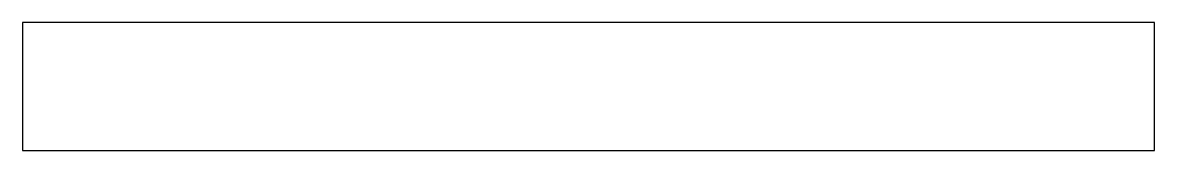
# Model space of a CAD drawing. Header units: millimetres. Extents: x -640 to -190, y -51 to 0.
import ezdxf

# ---------------------------------------------------------------- set-up
doc = ezdxf.new("R2010")
doc.units = ezdxf.units.MM
doc.layers.get('0').update_dxf_attribs({"linetype": 'CONTINUOUS'})

msp = doc.modelspace()

# ---------------------------------------------------------------- linework, layer by layer
msp.add_lwpolyline([(-189.5, 0), (-639.64, 0), (-639.64, -50.8), (-189.5, -50.8)], close=True)

doc.saveas('drawing.dxf')
